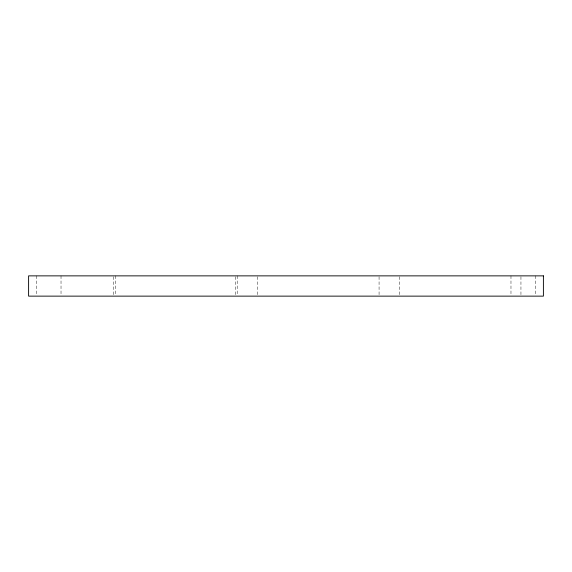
<?xml version="1.0" encoding="UTF-8"?>
<svg xmlns="http://www.w3.org/2000/svg" width="572" height="572" viewBox="0 0 572 572"><rect width="100%" height="100%" fill="white"/><g stroke="black" fill="none" stroke-linecap="round" stroke-linejoin="round"><path stroke-width="0.43" stroke-dasharray="2.86 2.15" d="M535.292 275.868L535.292 295.252M520.949 276.748L520.949 296.132M510.975 275.868L510.975 295.252M399.342 276.748L399.342 296.132M379.072 276.748L379.072 296.132M257.464 276.748L257.464 296.132M237.194 275.868L237.194 295.252M235.328 276.748L235.328 296.132M115.594 275.868L115.594 295.252M113.728 276.748L113.728 295.252M61.025 275.868L61.025 295.252M36.708 275.868L36.708 295.252"/><path stroke-width="0.86" d="M543.4 275.868L28.6 275.868L28.6 296.132L543.4 296.132L543.4 275.868"/></g></svg>
